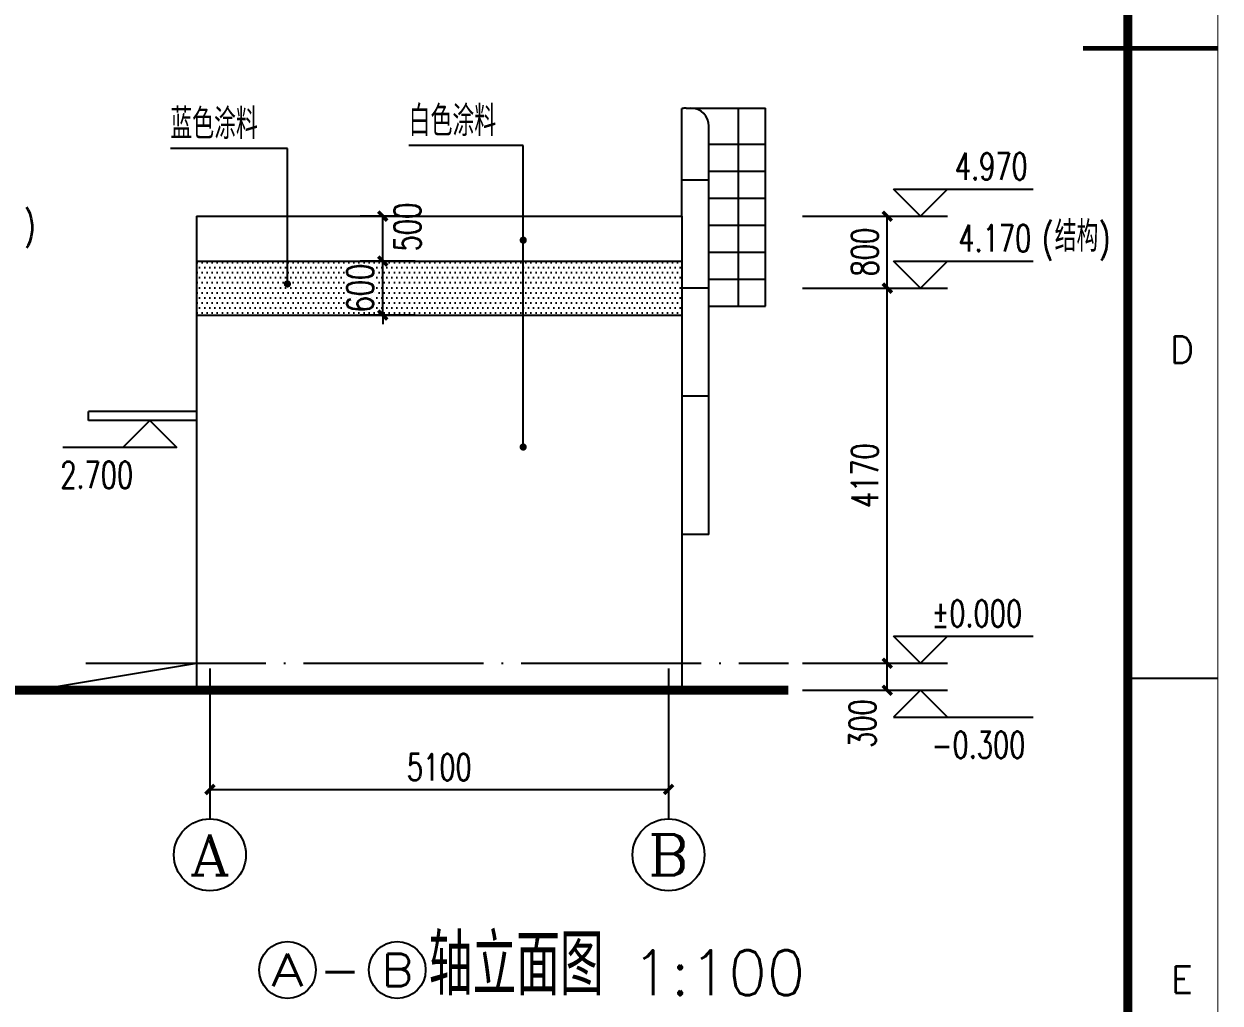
# Model space of a CAD drawing. Header units: millimetres. Extents: x 272502 to 382320, y 153465 to 264763.
# Drawn here: x 332545 to 345846, y 163879 to 174761 of the extents above; entities that cross this region are included whole.
import ezdxf
from ezdxf.enums import TextEntityAlignment as Align

# ---------------------------------------------------------------- set-up
doc = ezdxf.new("R2010")
doc.units = ezdxf.units.MM
doc.header["$LTSCALE"] = 1000
doc.linetypes.add('CENTER', pattern=[2, 1.25, -0.25, 0.25, -0.25])
doc.linetypes.add('DOTE', pattern=[2.42, 2, -0.2, 0.02, -0.2])
doc.layers.get('0').update_dxf_attribs({"color": 8})
doc.layers.get('DEFPOINTS').update_dxf_attribs({"color": 8})
for name, color, linetype in [('ACS_PFG_FL', 8, 'Continuous'), ('AXIS', 8, 'Continuous'), ('AXIS_TEXT', 8, 'Continuous'), ('DIM_ELEV', 8, 'Continuous'), ('DIM_LEAD', 8, 'Continuous'), ('DOTE', 8, 'CENTER'), ('PUB_DIM', 8, 'Continuous'), ('PUB_TEXT', 8, 'Continuous'), ('WALL', 8, 'Continuous'), ('填充', 8, 'Continuous')]:
    doc.layers.add(name, color=color, linetype=linetype)
doc.styles.add('_TCH_AXIS', font='COMPLEX', dxfattribs={"bigfont": 'GBCBIG'})
doc.styles.add('_TCH_DIM', font='SIMPLEX', dxfattribs={"bigfont": 'GBCBIG'})
doc.styles.add('_TCH_DIM_T3', font='SIMPLEX', dxfattribs={"width": 0.705882, "bigfont": 'GBCBIG'})
doc.styles.add('_TCH_WINDOW', font='SIMPLEX', dxfattribs={"height": 3.5, "bigfont": 'GBCBIG'})
doc.styles.get("Standard").update_dxf_attribs({"font": 'txt', "bigfont": 'gbcbig.shx'})
doc.dimstyles.new('_TCH_ARCH&&100', dxfattribs={"dimtxt": 297.5, "dimasz": 100, "dimexe": 250, "dimexo": 300, "dimgap": 100, "dimtad": 1, "dimdec": 0, "dimzin": 0, "dimdsep": 46, "dimtxsty": '_TCH_DIM_T3', "dimblk": 'ARCHTICK', "dimcen": 0.09, "dimclrt": 7, "dimazin": 2, "dimtfac": 1, "dimtdec": 0, "dimtix": 1, "dimtmove": 2, "dimatfit": 3, "dimfxl": 0, "dimtolj": 1, "dimtzin": 0, "dimarcsym": 0})

# ---------------------------------------------------------------- blocks, each defined once
blk = doc.blocks.new('GEDI_WK_A2')
at = {"color": 3}
for p, q in [((584, 210), (594, 210)), ((584, 140), (594, 140))]:
    blk.add_line(p, q, dxfattribs=at)
for points, const_width in [([(0, 0), (594, 0), (594, 420), (0, 420)], 0.1), ([(25, 10), (584, 10), (584, 410), (25, 410)], 1)]:
    blk.add_lwpolyline(points, close=True, dxfattribs=dict(at, const_width=const_width))
at = {"color": 3, "const_width": 0.5}
blk.add_lwpolyline([(579, 210), (594, 210)], dxfattribs=at)
at = {"color": 3}
for s, p in [('D', (590, 175)), ('E', (590, 105))]:
    blk.add_text(s, height=3, dxfattribs=at).set_placement(p, align=Align.CENTER)
blk = doc.blocks.new('_ArchTick')
at = {"color": 0, "linetype": 'ByBlock', "const_width": 0.4}
blk.add_lwpolyline([(-0.5, -0.5), (0.5, 0.5)], dxfattribs=at)
blk = doc.blocks.new('*D24')
at = {"layer": 'DEFPOINTS', "color": 0, "transparency": 16777216}
for p in [(340901, 167655), (342145, 167655), (340901, 167355)]:
    blk.add_point(p, dxfattribs=at)
at = {"layer": 'PUB_DIM', "color": 0, "lineweight": -2, "transparency": 16777216}
for p, q in [((341201, 167655), (342395, 167655)), ((342145, 167355), (342145, 167655)), ((341201, 167355), (342395, 167355))]:
    blk.add_line(p, q, dxfattribs=at)
at = {"layer": 'PUB_DIM', "color": 0, "lineweight": -2, "transparency": 16777216, "xscale": 100, "yscale": 100, "zscale": 100}
for p, rotation in [((342145, 167655), 90), ((342145, 167355), 270)]:
    blk.add_blockref('_ArchTick', p, dxfattribs=dict(at, rotation=rotation))
at = {"layer": 'PUB_DIM', "color": 7, "transparency": 16777216, "insert": (341870, 166985), "char_height": 297.5, "attachment_point": 5, "rotation": 90, "style": '_TCH_DIM_T3'}
blk.add_mtext('\\A1;300', dxfattribs=at)
blk = doc.blocks.new('*D25')
at = {"layer": 'DEFPOINTS', "color": 0, "transparency": 16777216}
for p in [(340901, 171825), (342145, 171825), (340901, 167655)]:
    blk.add_point(p, dxfattribs=at)
at = {"layer": 'PUB_DIM', "color": 0, "lineweight": -2, "transparency": 16777216}
for p, q in [((341201, 171825), (342395, 171825)), ((342145, 167655), (342145, 171825)), ((341201, 167655), (342395, 167655))]:
    blk.add_line(p, q, dxfattribs=at)
at = {"layer": 'PUB_DIM', "color": 0, "lineweight": -2, "transparency": 16777216, "xscale": 100, "yscale": 100, "zscale": 100}
for p, rotation in [((342145, 171825), 90), ((342145, 167655), 270)]:
    blk.add_blockref('_ArchTick', p, dxfattribs=dict(at, rotation=rotation))
at = {"layer": 'PUB_DIM', "color": 7, "transparency": 16777216, "insert": (341896, 169740), "char_height": 297.5, "attachment_point": 5, "rotation": 90, "style": '_TCH_DIM_T3'}
blk.add_mtext('\\A1;4170', dxfattribs=at)
blk = doc.blocks.new('*D26')
at = {"layer": 'DEFPOINTS', "color": 0, "transparency": 16777216}
for p in [(340901, 172625), (342145, 172625), (340901, 171825)]:
    blk.add_point(p, dxfattribs=at)
at = {"layer": 'PUB_DIM', "color": 0, "lineweight": -2, "transparency": 16777216}
for p, q in [((341201, 172625), (342395, 172625)), ((342145, 171825), (342145, 172625)), ((341201, 171825), (342395, 171825))]:
    blk.add_line(p, q, dxfattribs=at)
at = {"layer": 'PUB_DIM', "color": 0, "lineweight": -2, "transparency": 16777216, "xscale": 100, "yscale": 100, "zscale": 100}
for p, rotation in [((342145, 172625), 90), ((342145, 171825), 270)]:
    blk.add_blockref('_ArchTick', p, dxfattribs=dict(at, rotation=rotation))
at = {"layer": 'PUB_DIM', "color": 7, "transparency": 16777216, "insert": (341896, 172225), "char_height": 297.5, "attachment_point": 5, "rotation": 90, "style": '_TCH_DIM_T3'}
blk.add_mtext('\\A1;800', dxfattribs=at)
blk = doc.blocks.new('*D27')
at = {"layer": 'AXIS', "color": 0, "lineweight": -2, "transparency": 16777216}
for p, q in [((334613, 167296), (334613, 166002)), ((339713, 167296), (339713, 166002)), ((334613, 166252), (339713, 166252))]:
    blk.add_line(p, q, dxfattribs=at)
at = {"layer": 'DEFPOINTS', "color": 0, "transparency": 16777216}
for p in [(334613, 167596), (339713, 167596), (339713, 166252)]:
    blk.add_point(p, dxfattribs=at)
at = {"layer": 'AXIS', "color": 0, "lineweight": -2, "transparency": 16777216, "xscale": 100, "yscale": 100, "zscale": 100, "rotation": 180}
blk.add_blockref('_ArchTick', (334613, 166252), dxfattribs=at)
at = {"layer": 'AXIS', "color": 0, "lineweight": -2, "transparency": 16777216, "xscale": 100, "yscale": 100, "zscale": 100}
blk.add_blockref('_ArchTick', (339713, 166252), dxfattribs=at)
at = {"layer": 'AXIS', "color": 7, "transparency": 16777216, "insert": (337163, 166501), "char_height": 297.5, "attachment_point": 5, "style": '_TCH_DIM_T3'}
blk.add_mtext('\\A1;5100', dxfattribs=at)
blk = doc.blocks.new('*D28')
at = {"layer": 'DEFPOINTS', "color": 0, "transparency": 16777216}
for p in [(336534, 172125), (337195, 172125), (337195, 171525)]:
    blk.add_point(p, dxfattribs=at)
at = {"layer": 'PUB_DIM', "color": 0, "lineweight": -2, "transparency": 16777216}
for p, q in [((336895, 172125), (336284, 172125)), ((336534, 172125), (336534, 172225)), ((336534, 171525), (336534, 172125)), ((336895, 171525), (336284, 171525)), ((336534, 171525), (336534, 171425))]:
    blk.add_line(p, q, dxfattribs=at)
at = {"layer": 'PUB_DIM', "color": 0, "lineweight": -2, "transparency": 16777216, "xscale": 100, "yscale": 100, "zscale": 100}
for p, rotation in [((336534, 172125), 270), ((336534, 171525), 90)]:
    blk.add_blockref('_ArchTick', p, dxfattribs=dict(at, rotation=rotation))
at = {"layer": 'PUB_DIM', "color": 7, "transparency": 16777216, "insert": (336285, 171825), "char_height": 297.5, "attachment_point": 5, "rotation": 90, "style": '_TCH_DIM_T3'}
blk.add_mtext('\\A1;600', dxfattribs=at)
blk = doc.blocks.new('*D29')
at = {"layer": 'DEFPOINTS', "color": 0, "transparency": 16777216}
for p in [(336534, 172625), (337195, 172625), (337195, 172125)]:
    blk.add_point(p, dxfattribs=at)
at = {"layer": 'PUB_DIM', "color": 0, "lineweight": -2, "transparency": 16777216}
for p, q in [((336895, 172625), (336284, 172625)), ((336534, 172125), (336534, 172625)), ((336895, 172125), (336284, 172125))]:
    blk.add_line(p, q, dxfattribs=at)
at = {"layer": 'PUB_DIM', "color": 0, "lineweight": -2, "transparency": 16777216, "xscale": 100, "yscale": 100, "zscale": 100}
for p, rotation in [((336534, 172625), 90), ((336534, 172125), 270)]:
    blk.add_blockref('_ArchTick', p, dxfattribs=dict(at, rotation=rotation))
at = {"layer": 'PUB_DIM', "color": 7, "transparency": 16777216, "insert": (336809, 172504), "char_height": 297.5, "attachment_point": 5, "rotation": 90, "style": '_TCH_DIM_T3'}
blk.add_mtext('\\A1;500', dxfattribs=at)

msp = doc.modelspace()

# ---------------------------------------------------------------- hatches: boundary and pattern name
at = {"layer": '填充'}
h = msp.add_hatch(dxfattribs=at)
h.set_pattern_fill('松散材料', color=256, scale=30, style=0)
h.set_pattern_definition([(180, (687832.73, 76036.155), (-28.125, 56.25), [0, -56.25])])
h.paths.add_polyline_path([(334462.5, 172125.1), (334462.5, 171525.1), (339862.5, 171525.1), (339862.5, 172125.1)])

# ---------------------------------------------------------------- linework, layer by layer
at = {"color": 252}
for p, q in [((339862.5, 172625.1), (339862.5, 173819.9)), ((339907.6, 173825.1), (339962.5, 173825.1)), ((339935, 173825.1), (340792.5, 173825.1)), ((340492.5, 171625.1), (340492.5, 173825.1)), ((340792.5, 171625.1), (340792.5, 173825.1)), ((340162.5, 169086.2), (340162.5, 173625.1)), ((340162.5, 173425.1), (340792.5, 173425.1)), ((340162.5, 173125.1), (340792.5, 173125.1)), ((340162.5, 173025.1), (339862.5, 173025.1)), ((340162.5, 172825.1), (340792.5, 172825.1)), ((340162.5, 172525.1), (340792.5, 172525.1)), ((340162.5, 172225.1), (340792.5, 172225.1)), ((340162.5, 171925.1), (340792.5, 171925.1)), ((340162.5, 171825.1), (339862.5, 171825.1)), ((340162.5, 171625.1), (340792.5, 171625.1)), ((340162.5, 170625.1), (339862.5, 170625.1)), ((340162.5, 169086.2), (339862.5, 169086.2))]:
    msp.add_line(p, q, dxfattribs=at)
for p, q in [((334462.5, 170455.1), (333262.5, 170455.1)), ((333262.5, 170355.1), (333262.5, 170455.1)), ((334462.5, 170355.1), (333262.5, 170355.1))]:
    msp.add_line(p, q)
at = {"const_width": 100}
msp.add_lwpolyline([(332255.8, 167355.1), (341045.2, 167355.1)], dxfattribs=at)
at = {"color": 252}
for centre, start, end in [((339907.6, 173625.1), 90, 103.02757), ((339962.5, 173625.1), 0, 90)]:
    msp.add_arc(centre, 200, start, end, dxfattribs=at)
at = {"layer": 'ACS_PFG_FL'}
for p, q in [((334462.5, 172125.1), (339862.5, 172125.1)), ((334462.5, 171525.1), (339862.5, 171525.1))]:
    msp.add_line(p, q, dxfattribs=at)
at = {"layer": 'AXIS'}
for p, q in [((334612.5, 167595.8), (334612.5, 165925.8)), ((339712.5, 167595.8), (339712.5, 165925.8))]:
    msp.add_line(p, q, dxfattribs=at)
for centre in [(334612.5, 165525.8), (339712.5, 165525.8)]:
    msp.add_circle(centre, 400, dxfattribs=at)
at = {"layer": 'AXIS_TEXT'}
msp.add_line((332662.5, 167355.1), (334462.5, 167655.1), dxfattribs=at)
at = {"layer": 'DIM_ELEV'}
for p, q in [((342515.7, 172625.1), (342215.7, 172925.1)), ((342215.7, 172925.1), (343766.5, 172925.1)), ((342515.7, 172625.1), (342815.7, 172925.1)), ((341815.7, 172625.1), (342815.7, 172625.1)), ((342515.7, 171825.1), (342215.7, 172125.1)), ((342215.7, 172125.1), (343766.5, 172125.1)), ((342515.7, 171825.1), (342815.7, 172125.1)), ((341815.7, 171825.1), (342815.7, 171825.1)), ((333944.8, 170355.1), (333644.8, 170055.1)), ((333944.8, 170355.1), (334244.8, 170055.1)), ((334244.8, 170055.1), (332978.8, 170055.1)), ((342515.7, 167655.1), (342215.7, 167955.1)), ((342215.7, 167955.1), (343766.5, 167955.1)), ((342515.7, 167655.1), (342815.7, 167955.1)), ((341815.7, 167655.1), (342815.7, 167655.1)), ((341815.7, 167355.1), (342815.7, 167355.1)), ((342515.7, 167355.1), (342215.7, 167055.1)), ((342515.7, 167355.1), (342815.7, 167055.1)), ((342215.7, 167055.1), (343766.5, 167055.1))]:
    msp.add_line(p, q, dxfattribs=at)
at = {"layer": 'DIM_LEAD'}
for p, q in [((335474.3, 173377.2), (334172.9, 173377.2)), ((335474.3, 171871.4), (335474.3, 173377.2)), ((338096.8, 173410), (336823.4, 173410)), ((338096.8, 170058.6), (338096.8, 173410)), ((338096.8, 172357.9), (338096.8, 173410))]:
    msp.add_line(p, q, dxfattribs=at)
at = {"layer": 'DIM_LEAD', "const_width": 40}
for points in [[(338096.8, 172337.9, 1), (338096.8, 172377.9, 1)], [(335474.3, 171851.4, 1), (335474.3, 171891.4, 1)], [(338096.8, 170038.6, 1), (338096.8, 170078.6, 1)]]:
    msp.add_lwpolyline(points, format="xyb", close=True, dxfattribs=at)
at = {"layer": 'DOTE', "linetype": 'DOTE'}
msp.add_line((333234.1, 167655.1), (341045.2, 167655.1), dxfattribs=at)
at = {"layer": 'PUB_TEXT'}
for centre in [(335476.4, 164246.1), (336696.4, 164246.1)]:
    msp.add_circle(centre, 315, dxfattribs=at)
at = {"layer": 'WALL'}
for p, q in [((334462.5, 172625.1), (339862.5, 172625.1)), ((334462.5, 172625.1), (334462.5, 167355.1)), ((339862.5, 172625.1), (339862.5, 167355.1))]:
    msp.add_line(p, q, dxfattribs=at)

# ---------------------------------------------------------------- block references
at = {"xscale": 100, "yscale": 100, "zscale": 100}
msp.add_blockref('GEDI_WK_A2', (286421.1, 153490.5), dxfattribs=at)

# ---------------------------------------------------------------- texts
at = {"layer": 'AXIS_TEXT', "style": '_TCH_AXIS'}
for s, width, p, p2 in [('A', 1.166667, (334386.2, 165299.5), (334838.8, 165299.5)), ('B', 1.235294, (339486.2, 165299.5), (339938.8, 165299.5))]:
    msp.add_text(s, height=452.5, dxfattribs=dict(at, width=width)).set_placement(p, p2, align=Align.FIT)
at = {"layer": 'PUB_TEXT'}
for s, height, style, p in [('蓝色涂料', 337.59, '_TCH_DIM', (334172.9, 173482.2)), ('白色涂料', 337.59, '_TCH_DIM', (336823.4, 173515)), ('结构', 337.59, '_TCH_DIM', (344006.5, 172230.1)), ('轴立面图', 675.18, '_TCH_WINDOW', (337046.4, 163966.1))]:
    msp.add_text(s, height=height, dxfattribs=dict(at, style=style)).set_placement(p)
at = {"layer": 'PUB_TEXT', "width": 0.705882}
for s, height, style, p in [('4.970', 297.5, '_TCH_DIM', (342896.5, 173030.1)), (')', 297.5, '_TCH_DIM', (332545.4, 172370.1)), ('4.170', 297.5, '_TCH_DIM', (342936.5, 172230.1)), ('(', 297.5, '_TCH_DIM', (343866.5, 172230.1)), (')', 297.5, '_TCH_DIM', (344498, 172230.1)), ('2.700', 297.5, '_TCH_DIM', (332948.8, 169600.1)), ('%%P0.000', 297.5, '_TCH_DIM', (342636.5, 168060.1)), ('-0.300', 297.5, '_TCH_DIM', (342636.5, 166600.1)), ('-', 595, '_TCH_WINDOW', (335826.4, 163966.1))]:
    msp.add_text(s, height=height, dxfattribs=dict(at, style=style)).set_placement(p)
at = {"layer": 'PUB_TEXT', "style": '_TCH_WINDOW'}
for s, width, p, p2 in [('A', 1.3125, (335298.2, 164067.9), (335654.6, 164067.9)), ('B', 1.5, (336518.2, 164067.9), (336874.6, 164067.9))]:
    msp.add_text(s, height=356.4, dxfattribs=dict(at, width=width)).set_placement(p, p2, align=Align.FIT)
at = {"layer": 'PUB_TEXT'}
msp.add_text('1:100', height=500, dxfattribs=at).set_placement((339305.7, 163966.1))

# ---------------------------------------------------------------- dimensions: what is measured, and where the dimension line sits
at = {"layer": 'AXIS'}
dim = msp.add_aligned_dim(p1=(334612.5, 167595.8), p2=(339712.5, 167595.8), distance=-1343.7, text='5100', dimstyle='_TCH_ARCH&&100', dxfattribs=at)
dim.commit()
dim.dimension.update_dxf_attribs({"geometry": '*D27', "text_midpoint": (337162.5, 166500.9)})
at = {"layer": 'PUB_DIM'}
for base, p1, p2, text, picture, middle in [((336533.5, 172625.1), (337195.1, 172125.1), (337195.1, 172625.1), '500', '*D29', (336808.5, 172504.3)), ((342145, 167655.1), (340901, 167355.1), (340901, 167655.1), '300', '*D24', (341870, 166985.1))]:
    dim = msp.add_linear_dim(base=base, p1=p1, p2=p2, angle=90, text=text, dimstyle='_TCH_ARCH&&100', dxfattribs=at)
    dim.commit()
    dim.dimension.update_dxf_attribs({"geometry": picture, "text_midpoint": middle, "dimtype": 129})
for p1, p2, distance, text, picture, middle in [((340901, 171825.1), (340901, 172625.1), -1244, '800', '*D26', (341896.3, 172225.1)), ((337195.1, 171525.1), (337195.1, 172125.1), 661.6, '600', '*D28', (336284.8, 171825.1)), ((340901, 167655.1), (340901, 171825.1), -1244, '4170', '*D25', (341896.3, 169740.1))]:
    dim = msp.add_aligned_dim(p1=p1, p2=p2, distance=distance, text=text, dimstyle='_TCH_ARCH&&100', dxfattribs=at)
    dim.commit()
    dim.dimension.update_dxf_attribs({"geometry": picture, "text_midpoint": middle})

doc.saveas('drawing.dxf')
